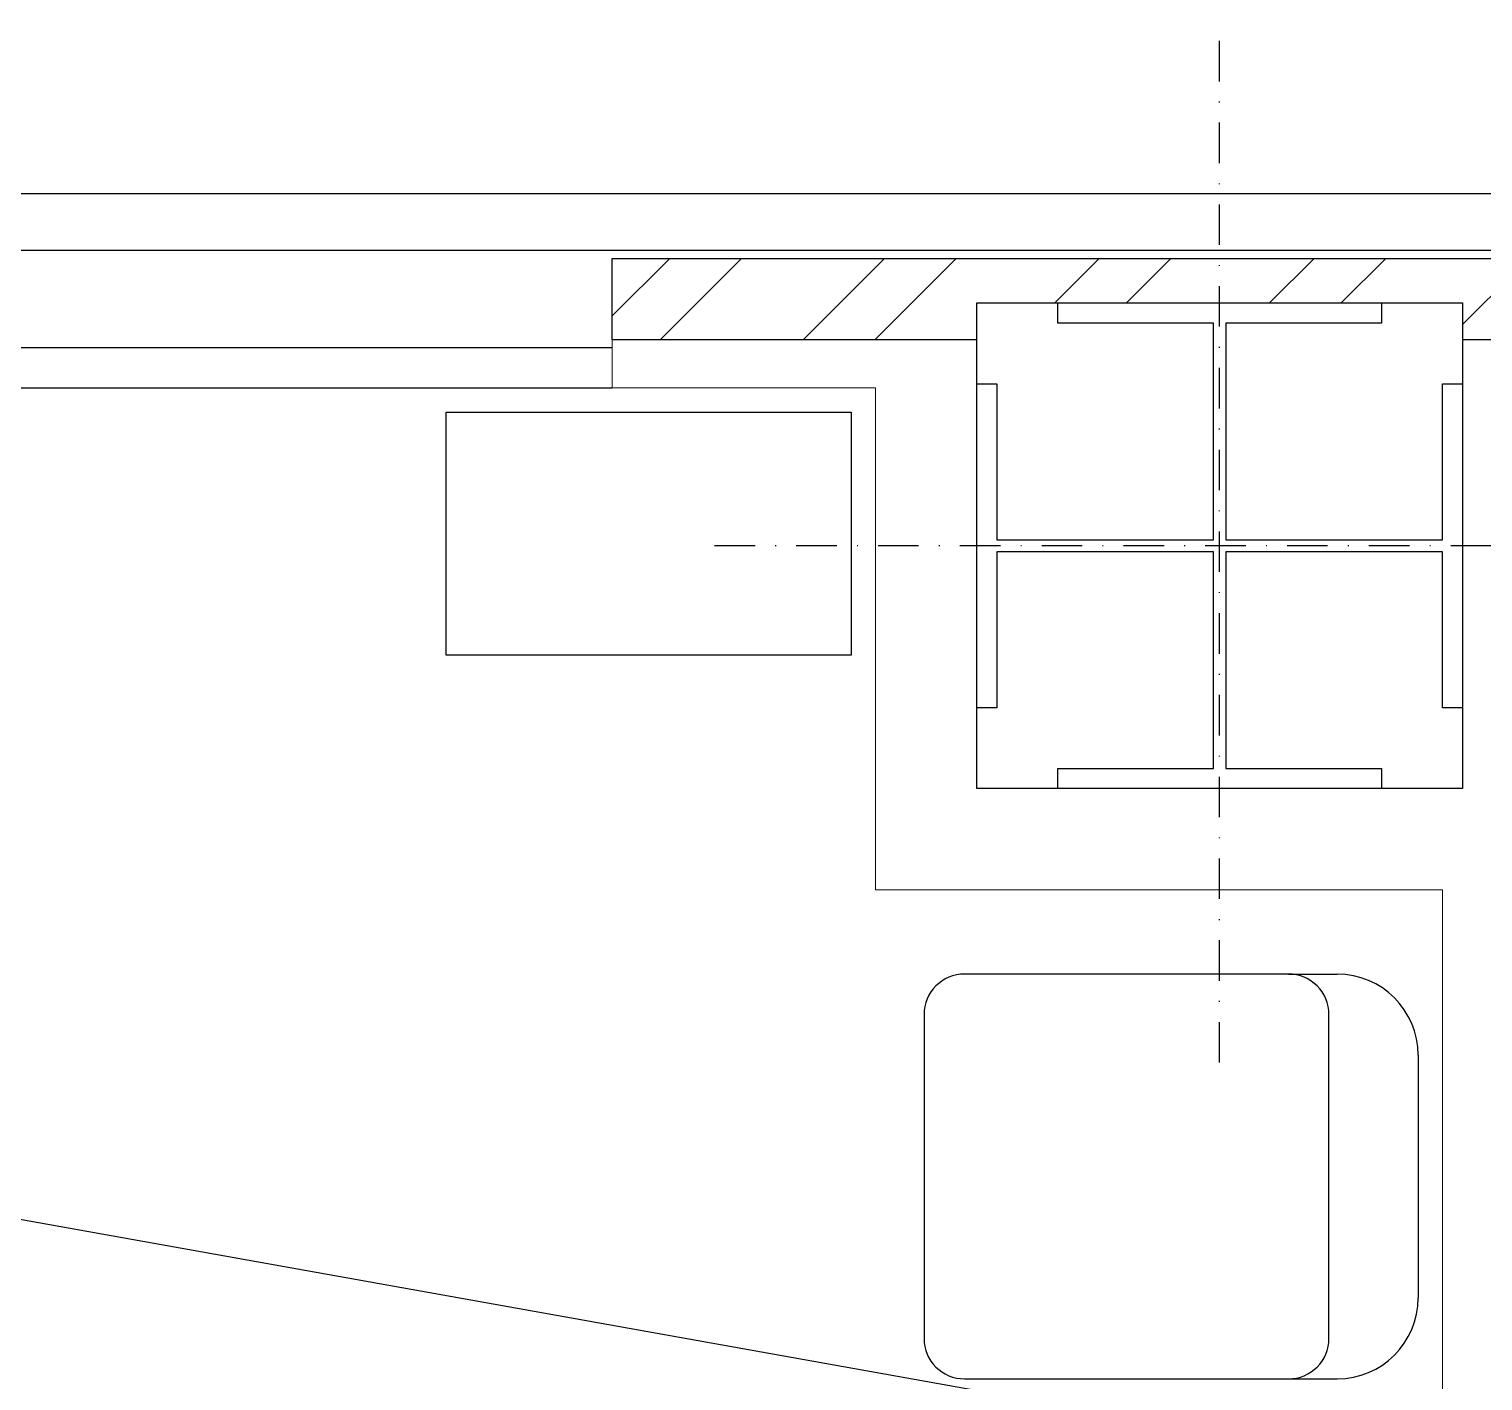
# Model space of a CAD drawing. Header units: inches. Extents: x 567429 to 582707, y 126347 to 133675.
# Drawn here: x 579596 to 579775.5, y 131737.1 to 131904.1 of the extents above; entities that cross this region are included whole.
import ezdxf

# ---------------------------------------------------------------- set-up
doc = ezdxf.new("R2010")
doc.units = ezdxf.units.IN
doc.header["$MEASUREMENT"] = 0
doc.linetypes.add('DASHDOT2', pattern=[0.5, 0.25, -0.125, 0, -0.125])
for name, color, linetype in [('hatch lika', 1, 'Continuous'), ('mobl', 11, 'Continuous'), ('SOTOON', 2, 'Continuous'), ('SOUND WIRE', 4, 'Continuous'), ('wall kanaf', 4, 'Continuous'), ('wall lika', 1, 'Continuous'), ('win', 1, 'Continuous')]:
    doc.layers.add(name, color=color, linetype=linetype)

msp = doc.modelspace()

# ---------------------------------------------------------------- linework, layer by layer
at = {"layer": 'hatch lika', "color": 15}
for p, q in [((579667.99, 131868.68), (579675.1, 131875.79)), ((579673.94, 131865.79), (579683.94, 131875.79)), ((579691.62, 131865.79), (579701.62, 131875.79)), ((579700.45, 131865.79), (579710.45, 131875.79)), ((579722.63, 131870.29), (579728.13, 131875.79)), ((579731.47, 131870.29), (579736.97, 131875.79)), ((579749.15, 131870.29), (579754.65, 131875.79)), ((579757.99, 131870.29), (579763.49, 131875.79)), ((579772.99, 131867.61), (579781.17, 131875.79))]:
    msp.add_line(p, q, dxfattribs=at)
at = {"layer": 'mobl', "color": 15}
for p, q in [((579647.49, 131826.79, 0), (579647.49, 131856.79, 0)), ((579647.49, 131856.79, 0), (579697.49, 131856.79, 0)), ((579697.49, 131856.79, 0), (579697.49, 131826.79, 0)), ((579697.49, 131826.79, 0), (579647.49, 131826.79, 0)), ((579751.49, 131787.38), (579711.49, 131787.38)), ((579751.49, 131787.38), (579757.49, 131787.38)), ((579706.49, 131782.38), (579706.49, 131742.38)), ((579756.49, 131742.38), (579756.49, 131782.38)), ((579767.49, 131777.38), (579767.49, 131747.38)), ((579711.49, 131737.38), (579751.49, 131737.38)), ((579751.49, 131737.38), (579757.49, 131737.38))]:
    msp.add_line(p, q, dxfattribs=at)
for centre, radius, start, end in [((579711.49, 131782.38), 5, 90, 180), ((579751.49, 131782.38), 5, 0, 90), ((579757.49, 131777.38), 10, 0, 90), ((579757.49, 131747.38), 10, 270, 0), ((579711.49, 131742.38), 5, 180, 270), ((579751.49, 131742.38), 5, 270, 0)]:
    msp.add_arc(centre, radius, start, end, dxfattribs=at)
at = {"layer": 'SOTOON', "color": 15, "linetype": 'DASHDOT2', "ltscale": 20}
for p, q in [((579742.99, 131776.46), (579742.99, 131904.12)), ((579742.99, 131776.46), (579742.99, 131904.12)), ((579742.99, 131776.46), (579742.99, 131904.12)), ((579806.82, 131840.29), (579679.16, 131840.29)), ((579806.82, 131840.29), (579679.16, 131840.29)), ((579806.82, 131840.29), (579679.16, 131840.29))]:
    msp.add_line(p, q, dxfattribs=at)
at = {"layer": 'SOTOON', "color": 15}
for p, q in [((579712.99, 131870.29), (579772.99, 131870.29)), ((579712.99, 131810.29), (579712.99, 131870.29)), ((579712.99, 131870.29), (579772.99, 131870.29)), ((579712.99, 131810.29), (579712.99, 131870.29)), ((579712.99, 131870.29), (579772.99, 131870.29)), ((579712.99, 131810.29), (579712.99, 131870.29)), ((579722.99, 131870.29), (579762.99, 131870.29)), ((579722.99, 131867.79), (579722.99, 131870.29)), ((579722.99, 131867.79), (579722.99, 131870.29)), ((579722.99, 131870.29), (579762.99, 131870.29)), ((579722.99, 131867.79), (579722.99, 131870.29)), ((579722.99, 131870.29), (579762.99, 131870.29)), ((579762.99, 131870.29), (579762.99, 131867.79)), ((579762.99, 131870.29), (579762.99, 131867.79)), ((579762.99, 131870.29), (579762.99, 131867.79)), ((579772.99, 131870.29), (579772.99, 131810.29)), ((579772.99, 131870.29), (579772.99, 131810.29)), ((579772.99, 131870.29), (579772.99, 131810.29)), ((579742.24, 131867.79), (579722.99, 131867.79)), ((579742.24, 131867.79), (579722.99, 131867.79)), ((579742.24, 131867.79), (579722.99, 131867.79)), ((579742.24, 131841.04), (579742.24, 131867.79)), ((579742.24, 131841.04), (579742.24, 131867.79)), ((579742.24, 131841.04), (579742.24, 131867.79)), ((579762.99, 131867.79), (579743.74, 131867.79)), ((579743.74, 131867.79), (579743.74, 131841.04)), ((579762.99, 131867.79), (579743.74, 131867.79)), ((579743.74, 131867.79), (579743.74, 131841.04)), ((579762.99, 131867.79), (579743.74, 131867.79)), ((579743.74, 131867.79), (579743.74, 131841.04)), ((579712.99, 131820.29), (579712.99, 131860.29)), ((579712.99, 131860.29), (579715.49, 131860.29)), ((579712.99, 131820.29), (579712.99, 131860.29)), ((579712.99, 131860.29), (579715.49, 131860.29)), ((579712.99, 131820.29), (579712.99, 131860.29)), ((579712.99, 131860.29), (579715.49, 131860.29)), ((579715.49, 131860.29), (579715.49, 131841.04)), ((579715.49, 131860.29), (579715.49, 131841.04)), ((579715.49, 131860.29), (579715.49, 131841.04)), ((579770.49, 131841.04), (579770.49, 131860.29)), ((579770.49, 131860.29), (579772.99, 131860.29)), ((579770.49, 131841.04), (579770.49, 131860.29)), ((579770.49, 131860.29), (579772.99, 131860.29)), ((579770.49, 131841.04), (579770.49, 131860.29)), ((579770.49, 131860.29), (579772.99, 131860.29)), ((579772.99, 131860.29), (579772.99, 131820.29)), ((579772.99, 131860.29), (579772.99, 131820.29)), ((579772.99, 131860.29), (579772.99, 131820.29)), ((579715.49, 131841.04), (579742.24, 131841.04)), ((579715.49, 131841.04), (579742.24, 131841.04)), ((579715.49, 131841.04), (579742.24, 131841.04)), ((579743.74, 131841.04), (579770.49, 131841.04)), ((579743.74, 131841.04), (579770.49, 131841.04)), ((579743.74, 131841.04), (579770.49, 131841.04)), ((579742.24, 131839.54), (579715.49, 131839.54)), ((579715.49, 131839.54), (579715.49, 131820.29)), ((579742.24, 131839.54), (579715.49, 131839.54)), ((579715.49, 131839.54), (579715.49, 131820.29)), ((579742.24, 131839.54), (579715.49, 131839.54)), ((579715.49, 131839.54), (579715.49, 131820.29)), ((579742.24, 131812.79), (579742.24, 131839.54)), ((579742.24, 131812.79), (579742.24, 131839.54)), ((579742.24, 131812.79), (579742.24, 131839.54)), ((579770.49, 131839.54), (579743.74, 131839.54)), ((579743.74, 131839.54), (579743.74, 131812.79)), ((579770.49, 131839.54), (579743.74, 131839.54)), ((579743.74, 131839.54), (579743.74, 131812.79)), ((579770.49, 131839.54), (579743.74, 131839.54)), ((579743.74, 131839.54), (579743.74, 131812.79)), ((579770.49, 131820.29), (579770.49, 131839.54)), ((579770.49, 131820.29), (579770.49, 131839.54)), ((579770.49, 131820.29), (579770.49, 131839.54)), ((579715.49, 131820.29), (579712.99, 131820.29)), ((579715.49, 131820.29), (579712.99, 131820.29)), ((579715.49, 131820.29), (579712.99, 131820.29)), ((579772.99, 131820.29), (579770.49, 131820.29)), ((579772.99, 131820.29), (579770.49, 131820.29)), ((579772.99, 131820.29), (579770.49, 131820.29)), ((579722.99, 131810.29), (579722.99, 131812.79)), ((579722.99, 131812.79), (579742.24, 131812.79)), ((579722.99, 131810.29), (579722.99, 131812.79)), ((579722.99, 131812.79), (579742.24, 131812.79)), ((579722.99, 131810.29), (579722.99, 131812.79)), ((579722.99, 131812.79), (579742.24, 131812.79)), ((579743.74, 131812.79), (579762.99, 131812.79)), ((579743.74, 131812.79), (579762.99, 131812.79)), ((579743.74, 131812.79), (579762.99, 131812.79)), ((579762.99, 131812.79), (579762.99, 131810.29)), ((579762.99, 131812.79), (579762.99, 131810.29)), ((579762.99, 131812.79), (579762.99, 131810.29)), ((579772.99, 131810.29), (579712.99, 131810.29)), ((579772.99, 131810.29), (579712.99, 131810.29)), ((579772.99, 131810.29), (579712.99, 131810.29)), ((579762.99, 131810.29), (579722.99, 131810.29)), ((579762.99, 131810.29), (579722.99, 131810.29)), ((579762.99, 131810.29), (579722.99, 131810.29))]:
    msp.add_line(p, q, dxfattribs=at)
at = {"layer": 'SOUND WIRE'}
msp.add_line((579386.58, 131794.38), (580087.46, 131668.99), dxfattribs=at)
at = {"layer": 'wall kanaf', "color": 15, "lineweight": 20, "ltscale": 0.1}
for p, q in [((579667.99, 131859.79), (579667.99, 131865.79)), ((579667.99, 131859.79), (579700.49, 131859.79)), ((579700.49, 131797.79), (579700.49, 131859.79)), ((579770.49, 131797.79), (579700.49, 131797.79)), ((579770.49, 131797.79), (579770.49, 131345.29))]:
    msp.add_line(p, q, dxfattribs=at)
at = {"layer": 'wall lika', "color": 15}
for p, q in [((579667.99, 131875.79, 0), (579820.49, 131875.79, 0)), ((579667.99, 131865.79, 0), (579667.99, 131875.79)), ((579667.99, 131865.79, 0), (579712.99, 131865.79, 0)), ((579772.99, 131865.79, 0), (579820.49, 131865.79, 0))]:
    msp.add_line(p, q, dxfattribs=at)
at = {"layer": 'win', "color": 15}
for p, q in [((577717.99, 131883.79, 0), (581067.99, 131883.79, 0)), ((577717.99, 131876.79, 0), (581067.99, 131876.79, 0)), ((579467.99, 131864.79), (579667.99, 131864.79)), ((579467.99, 131859.79), (579667.99, 131859.79))]:
    msp.add_line(p, q, dxfattribs=at)

doc.saveas('drawing.dxf')
